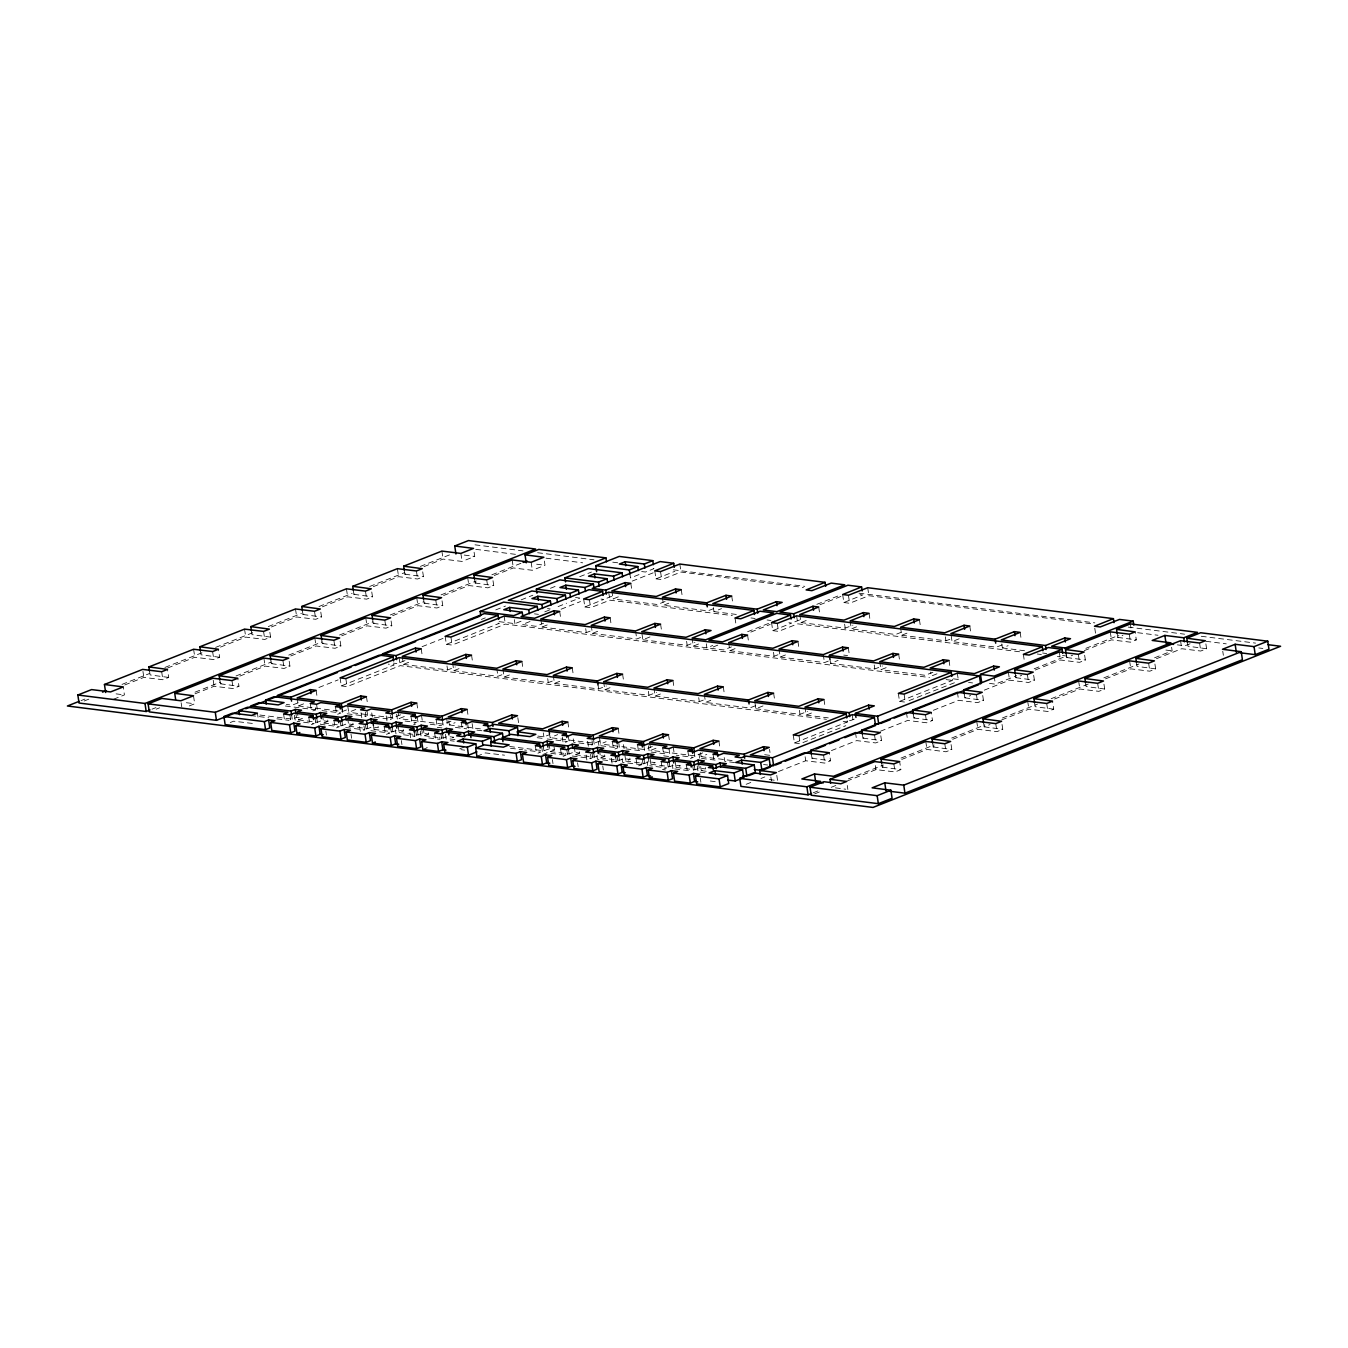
<?xml version="1.0" encoding="UTF-8"?>
<svg xmlns="http://www.w3.org/2000/svg" width="1348" height="1348" viewBox="0 0 1348 1348"><rect width="100%" height="100%" fill="white"/><g stroke="black" fill="none" stroke-linecap="round" stroke-linejoin="round"><path stroke-width="0.75" stroke-dasharray="5 3.75" d="M297.167 697.927L298.346 705.948L305.929 702.915M402.243 656.375L403.44 664.396L409.118 662.121M583.667 598.984L584.847 606.988L603.769 599.422L597.956 598.681M654.791 570.861L655.971 578.865L674.893 571.299M540.784 619.035L541.963 627.056L549.529 624.023M611.891 590.913L613.07 598.933L618.749 596.659M347.801 706.268L348.694 712.283L356.276 709.25M452.591 662.711L453.787 670.731L459.466 668.456M591.233 625.388L592.412 633.408L599.978 630.375M662.34 597.265L663.536 605.286L669.215 603.011M397.862 710.598L399.042 718.619L404.737 716.344M502.939 669.046L504.135 677.067L511.718 674.034M641.968 633.745L642.861 639.761L650.427 636.728M713.395 607.628L713.985 611.638L721.551 608.605M448.8 720.944L449.389 724.954L455.085 722.68M553.287 675.399L554.483 683.402L562.065 680.386M692.131 638.093L693.31 646.113L698.989 643.839M603.634 681.734L604.814 689.755L610.509 687.48M771.545 622.641L772.741 630.645L791.664 623.079L787.754 622.574M842.669 594.519L843.848 602.539L862.771 594.957L858.861 594.468M728.661 642.693L729.841 650.713L735.519 648.439M799.785 614.57L800.965 622.591L806.643 620.316M549.495 733.632L550.085 737.642L557.668 734.609M653.982 688.07L655.162 696.09L660.857 693.816M779.026 649.028L780.206 657.049L787.771 654.016M850.133 620.906L851.329 628.926L857.008 626.651M599.54 737.963L600.433 743.978L606.111 741.703M704.33 694.405L705.51 702.426L713.092 699.393M829.98 659.374L830.57 663.385L838.136 660.351M900.498 627.258L901.694 635.262L909.26 632.246M649.584 742.293L650.781 750.314L656.459 748.039M754.981 702.746L755.857 708.762L763.44 705.745M879.755 661.716L880.935 669.737L886.613 667.462M951.166 635.599L952.059 641.614L959.624 638.581M700.539 752.656L701.129 756.649L706.807 754.391M805.026 707.093L806.205 715.114L811.9 712.839M936.978 673.798L931.3 676.073L930.71 672.062M1001.817 643.94L1002.406 647.95L1008.085 645.675M340.084 677.875L341.263 685.896L394.206 664.884L388.291 664.143M445.16 636.323L446.356 644.344L499.282 623.332L495.356 622.843M793.247 734.93L794.427 742.95L847.37 721.955L846.78 717.945M898.341 693.378L899.52 701.398L952.446 680.403L951.856 676.393M81.049 700.606L84.958 699.056M122.011 684.396L149.308 673.612M164.911 667.445L201.964 652.786M215.613 647.394L252.683 632.734M268.269 626.567L301.43 613.458M318.987 606.516L352.131 593.406M369.689 586.464L404.788 572.58M420.391 566.413L451.597 554.079M84.183 700.994L89.339 698.955M124.741 684.969L143.832 677.421L162.855 679.729L168.685 677.437L167.506 669.417M167.59 668.018L194.786 657.268L213.81 659.593L219.64 657.285L218.46 649.264M220.482 647.107L245.74 637.115L264.764 639.441L270.594 637.132L269.398 629.128M271.437 626.955L296.695 616.98L315.718 619.288L321.532 616.996L320.352 608.976M302.373 610.492L302.963 614.486L306.839 612.952M322.391 606.819L347.632 596.827L366.656 599.152L372.486 596.844L371.307 588.823M353.328 590.34L353.917 594.35L357.793 592.817M373.329 586.666L398.587 576.674L417.61 579L423.441 576.691L422.261 568.688M404.265 570.187L404.855 574.197L408.68 572.698M423.963 566.649L443.071 559.1L462.061 561.425L474.715 556.421L473.536 548.4M113.569 699.224L124.42 694.928L123.241 686.924M152.038 709.166L155.93 707.633M195.005 692.181L220.381 682.139M236.018 675.971L271.167 662.07M288.742 655.111L321.953 641.985M339.528 635.026L372.739 621.9M390.313 614.958L423.508 601.831M441.082 594.872L476.248 580.971M491.868 574.804L521.171 563.211M156.183 709.166L159.62 707.818M195.022 693.816L214.113 686.267L233.137 688.575L238.967 686.284L237.787 678.263M219.791 679.78L220.381 683.79L224.273 682.24M239.809 676.106L265.067 666.114L284.091 668.439L289.921 666.131L288.725 658.11M270.746 659.627L271.336 663.637L275.228 662.104M290.764 655.954L316.022 645.978L335.045 648.287L340.876 645.995L339.679 637.975M321.7 639.474L322.29 643.485L326.182 641.951M341.718 635.801L366.959 625.826L386 628.151L391.813 625.843L390.634 617.822M372.655 619.339L373.244 623.349L377.12 621.816M392.672 615.665L417.914 605.673L436.937 607.999L442.767 605.69L441.588 597.686M423.592 599.186L424.199 603.196L428.074 601.663M443.61 595.513L468.868 585.538L487.892 587.846L493.722 585.554L492.542 577.534M474.547 579.05L475.136 583.044L478.961 581.544M494.244 575.495L513.352 567.946L532.342 570.271L544.996 565.267L543.817 557.263M189.276 705.931L194.702 703.791L193.505 695.77M495.744 609.903L505.517 606.044M521.137 599.86L532.848 595.226M550.439 588.284L558.24 585.184M579.724 576.691L591.452 572.058M481.371 619.423L485.28 617.873M230.238 722.545L233.625 721.197L252.767 723.472M318.903 687.48L338.129 679.881M422.076 646.686L443.222 638.329M499.131 621.647L514.936 623.652L523.428 620.282M544.794 611.84L551.602 609.144L547.49 608.588M558.089 606.583L566.581 603.213M638.986 574.585L630.493 577.955L629.904 573.945M530.034 621.495L522.266 624.562L535.847 626.281L543.564 623.265M561.088 609.212L580.499 601.545M632.212 581.106L653.561 572.664M259.894 715.03L292.213 719.107L296.459 717.422L302.744 718.214L298.498 719.899L297.318 711.879M312.871 710.935L315.702 709.823L315.095 705.813M311.371 724.651L314.202 723.539L297.2 721.399M298.498 719.899L317.387 722.275L321.633 720.59L327.918 721.382L327.042 715.367M322.492 715.047L323.672 723.067L327.918 721.382M336.545 727.819L339.376 726.707L320.487 724.331L319.897 720.321M323.672 723.067L342.561 725.443L346.807 723.758L353.092 724.55L352.216 718.535M365.46 712.148L366.049 716.159L361.803 717.827L360.607 709.823M347.666 718.214L348.846 726.235L353.092 724.55M363.96 725.864L364.55 729.875L360.304 731.543L359.124 723.539M348.846 726.235L367.734 728.611L371.981 726.926L378.283 727.718L377.389 721.719M390.634 715.316L391.223 719.327L386.977 721.011L385.798 712.991M373.43 725.393L374.036 729.403L378.283 727.718M374.036 729.403L392.891 731.779L397.138 730.094L403.423 730.886L402.547 724.887M398.3 726.555L399.177 732.571L403.423 730.886M414.291 732.2L414.881 736.21L410.635 737.895L409.455 729.875M399.177 732.571L418.065 734.946L422.312 733.278L428.597 734.07L427.72 728.055M423.171 727.718L424.35 735.738L428.597 734.07M424.35 735.738L443.239 738.114L447.485 736.446L453.787 737.238L449.541 738.906L455.439 739.648M422.868 749.454L427.114 747.786L426.524 743.776M693.31 646.113L706.891 647.815L712.704 645.507M747.651 631.707L774.814 620.956M816.821 604.342L840.124 595.142M717.793 645.136L710.042 648.22L723.724 649.938L731.442 646.922M750.802 632.094L770.197 624.427M819.972 604.746L841.321 596.305M464.352 746.994L458.522 749.303L464.672 750.145M476.889 756.262L485.381 752.909L504.523 755.183M537.936 753.178L540.767 752.066L524.608 750.027M509.611 746.472L543.952 750.802L548.198 749.117L554.5 749.909L553.607 743.911M542.823 754.526L547.069 752.858L546.479 748.848M549.074 743.574L550.254 751.594L554.5 749.909M563.127 756.346L565.941 755.234L564.761 747.213M550.254 751.594L569.126 753.97L573.372 752.285L579.674 753.077L578.781 747.078M592.025 740.675L592.615 744.686L588.368 746.371L587.189 738.35M574.248 746.741L575.428 754.762L579.674 753.077M590.525 754.391L591.132 758.402L586.886 760.087L585.689 752.066M575.428 754.762L594.316 757.138L598.563 755.47L604.848 756.262L603.955 750.246M614.958 748.983L617.788 747.854L617.199 743.843M599.422 749.926L600.601 757.93L604.848 756.262M615.699 757.559L616.306 761.569L612.059 763.254L610.863 755.234M600.601 757.93L619.49 760.306L623.736 758.638L630.021 759.429L629.128 753.414M624.882 755.099L625.775 761.098L630.021 759.429M638.632 765.849L641.463 764.737L640.856 760.727M625.775 761.098L644.647 763.474L648.877 761.805L655.179 762.597L650.932 764.265L650.039 758.267M663.806 769.034L666.637 767.905L649.635 765.765M650.932 764.265L669.821 766.641L674.067 764.973L680.352 765.765L676.106 767.433L675.213 761.435M690.462 758.486L693.293 757.357L676.308 755.217M676.106 767.433L694.995 769.826L699.241 768.141L705.526 768.933L704.633 762.917M700.69 766.608L701.28 770.618L705.526 768.933M989.483 683.402L995.346 684.144L1016.695 675.702M1034.169 668.793L1063.286 657.285L1057.422 656.543M1085.881 648.337L1118.874 635.296M746.135 784.317L753.077 781.57M760.929 778.47L764.838 776.92M778.47 771.545L805.733 760.761L824.757 763.086L830.57 760.778L829.391 752.757M811.412 754.273L812.001 758.284L815.877 756.734M831.43 750.6L856.688 740.608L875.711 742.933L881.525 740.625L880.345 732.604M862.366 734.121L862.956 738.131L866.848 736.598M880.446 731.223L907.642 720.455L926.666 722.781L932.496 720.472L931.3 712.469M913.321 713.968L913.91 717.979L917.803 716.445M933.338 710.295L958.596 700.32L977.62 702.628L983.45 700.337L982.254 692.316M964.275 693.816L964.865 697.826L970.695 695.534M984.293 690.142L1009.551 680.167L1028.575 682.492L1034.405 680.184L1033.208 672.163M1015.229 673.68L1015.819 677.69L1021.649 675.382M1035.247 670.007L1060.505 660.014L1079.529 662.34L1085.359 660.031L1084.18 652.011M1066.184 653.527L1066.774 657.538L1072.604 655.229M1084.264 650.629L1111.46 639.862L1130.483 642.187L1136.313 639.879L1135.134 631.875M1117.138 633.375L1117.728 637.385L1122.918 635.346M813.215 792.793L818.354 790.754M848.313 778.908L883.429 765.024M900.986 758.082L934.147 744.972M951.705 738.03L984.866 724.921M1002.423 717.979L1037.539 704.094M1051.204 698.702L1088.257 684.043M1103.86 677.875L1138.976 663.991M1154.596 657.807L1172.137 650.865L1171.547 646.855M1190.099 643.771L1184.943 645.81L1177.377 644.866M814.681 793.854L819.887 791.798M831.211 787.316L837.057 785.008M846.797 781.149L875.998 769.607L895.038 771.932L900.852 769.624L899.672 761.603M881.693 763.12L882.283 767.13L886.158 765.597M901.711 759.446L926.969 749.454L945.993 751.78L951.806 749.471L950.626 741.467M932.648 742.967L933.237 746.977L937.113 745.444M952.665 739.294L977.923 729.319L996.947 731.627L1002.76 729.335L1001.581 721.315M983.602 722.814L984.192 726.825L990.022 724.533M1001.682 719.916L1028.878 709.166L1047.901 711.491L1053.732 709.183L1052.535 701.162M1054.574 699.005L1079.832 689.013L1098.856 691.339L1104.686 689.03L1103.49 681.01M1105.529 678.853L1130.787 668.861L1149.81 671.186L1155.64 668.878L1154.444 660.874M1156.483 658.7L1181.741 648.725L1200.765 651.033L1206.595 648.742L1205.415 640.721M341.263 685.896L347.026 686.621L400.238 665.642L826.476 719.31M446.356 644.344L452.102 645.069L505.332 624.09L929.463 677.505M909.074 700.623L956.591 681.903M794.427 742.95L800.19 743.675L845.803 725.713M606.954 598.158L614.671 595.142M655.971 578.865L661.733 579.589L681.01 572.058L803.425 587.475M584.847 606.988L590.609 607.712L609.886 600.18L732.318 615.598M665.12 601.494L657.42 604.511L613.07 598.933M541.963 627.056L586.296 632.633L592.075 630.375M713.648 608.605L707.869 610.863L663.536 605.286M592.412 633.408L636.745 638.986L642.541 636.728M642.861 639.761L687.194 645.338L694.911 642.322M794.848 621.816L802.566 618.799M843.848 602.539L849.611 603.264L868.904 595.732L1093.767 624.04M772.741 630.645L778.487 631.37L797.78 623.838L1022.66 652.162M800.965 622.591L845.213 628.151L852.93 625.152M729.841 650.713L774.089 656.274L779.869 654.016M901.357 632.246L895.577 634.504L851.329 628.926M780.206 657.049L824.454 662.626L830.233 660.351M901.694 635.262L945.925 640.839L951.722 638.581M830.57 663.385L874.818 668.962L882.536 665.946M1002.086 644.917L996.29 647.175L952.059 641.614M932.9 672.281L925.183 675.297L880.935 669.737M404.99 660.604L397.239 663.604L393.346 663.115M297.975 702.898L292.145 705.156L286.315 704.431M403.44 664.396L447.587 669.956L455.338 666.94M298.346 705.948L342.493 711.491L348.323 709.25M453.787 670.731L497.934 676.292L503.748 674.034M400.609 714.828L392.841 717.844L348.694 712.283M504.135 677.067L548.282 682.627L554.095 680.369M450.957 721.18L443.189 724.179L399.042 718.619M554.483 683.402L598.613 688.963L606.381 685.964M604.814 689.755L648.961 695.298L656.729 692.299M537.869 736.092L543.884 736.851L549.698 734.609M655.162 696.09L699.309 701.651L705.139 699.393M600.045 740.945L594.232 743.203L550.085 737.642M755.487 705.729L749.656 707.986L705.51 702.426M652.331 746.522L644.58 749.539L600.433 743.978M755.857 708.762L800.004 714.322L807.772 711.323M702.679 752.875L694.928 755.874L650.781 750.314M854.244 719.158L850.352 720.658L846.342 720.152M641.665 571.569L645.49 572.024L653.982 568.654L650.039 568.165M475.001 544.828L523.007 550.877M537.616 552.714L593.962 559.808M612.75 562.167L619.002 562.959M673.275 569.8L804.756 586.346M859.013 593.187L1094.846 622.877M1128.242 627.09L1184.589 634.183M1201.287 636.273L1255.561 643.114M475.76 549.344L516.452 554.466M546.041 558.19L582.656 562.807M1137.645 632.701L1157.999 635.262M1205.904 641.294L1226.242 643.855M1258.796 647.95L1262.857 648.455M713.985 611.638L738.165 614.671M1002.406 647.95L1024.531 650.73M1042.644 653.022L1046.655 653.527M1062.561 655.532L1066.47 656.021M750.988 617.957L755.133 618.479M767.063 619.979L770.938 620.468M1037.235 653.999L1041.397 654.521M534.465 613.862L538.408 614.351M843.747 655.094L847.572 655.566M953.424 678.853L959.456 679.611M946.178 679.611L952.446 680.403M968.555 682.425L972.582 682.931M899.52 701.398L905.283 702.123L904.087 694.102M806.205 715.114L828.279 717.877M843.191 721.416L847.37 721.955M764.67 754.695L770.433 755.419L769.539 749.404M449.389 724.954L481.489 728.998M701.129 756.649L735.233 760.946M763.558 764.518L767.602 765.024M285.388 705.998L315.702 709.823M321.987 710.615L340.876 712.991L336.629 714.659L335.433 706.655M347.161 713.783L366.049 716.159M374.222 717.187L391.223 719.327M405.057 721.062L416.38 722.494L412.134 724.179L415.268 724.567M430.214 724.23L441.554 725.662M455.388 727.414L466.728 728.83M476.956 730.127L482.854 730.869M537.144 737.693L545.215 738.721M547.237 738.974L567.441 741.518L563.194 743.186L562.015 735.182M592.615 744.686L573.743 742.31L572.849 736.294M600.804 745.714L617.788 747.854M625.977 748.881L642.962 751.021M651.151 752.049L668.119 754.189M701.482 758.402L716.58 760.289M734.609 762.564L724.769 761.334L724.179 757.323M437.308 727.347L442.026 727.937M668.591 756.464L663.873 755.874L662.694 747.854M701.28 770.618L707.178 771.359M250.644 715.535L268.825 717.81M276.896 718.838L289.028 720.354M345.661 727.499L364.55 729.875M370.852 730.667L389.707 733.042L385.461 734.711L384.281 726.707M403.558 734.778L414.881 736.21M428.731 737.946L440.055 739.378L439.465 735.368M450.283 740.659L454.209 741.164M510.471 748.241L522.586 749.774M550.843 753.33L565.941 755.234M572.243 756.026L591.132 758.402M616.306 761.569L597.417 759.194L596.827 755.183M641.463 764.737L622.591 762.361L621.698 756.346M674.809 768.933L691.81 771.073M700.067 772.118L707.936 773.112M662.39 769.59L665.524 769.978M536.656 564.205L544.996 565.267M464.285 555.073L474.715 556.421M1165.885 650.056L1172.137 650.865M186.344 702.712L194.702 703.791M116.08 693.866L124.42 694.928M835.372 787.855L845.769 789.22M769.253 779.548L777.577 780.644L776.397 772.623M1206.595 648.742L1188.009 646.231L1187.42 642.221M1117.728 637.385L1136.313 639.879M1155.64 668.878L1137.055 666.384L1136.465 662.374M1066.774 657.538L1085.359 660.031M475.136 583.044L493.722 585.554M404.855 574.197L423.441 576.691M1104.686 689.03L1086.1 686.536L1085.511 682.526M1015.819 677.69L1034.405 680.184M424.199 603.196L442.767 605.69M353.917 594.35L372.486 596.844M1053.732 709.183L1035.146 706.689L1034.556 702.679M964.865 697.826L983.45 700.337M373.244 623.349L391.813 625.843M302.963 614.486L321.532 616.996M984.192 726.825L1002.76 729.335M913.91 717.979L932.496 720.472M322.29 643.485L340.876 645.995M270.594 637.132L252.009 634.638L251.419 630.628M933.237 746.977L951.806 749.471M862.956 738.131L881.525 740.625M271.336 663.637L289.921 666.131M219.64 657.285L201.054 654.791L200.464 650.781M882.283 767.13L900.852 769.624M812.001 758.284L830.57 760.778M220.381 683.79L238.967 686.284M168.685 677.437L150.117 674.927L149.51 670.916M575.512 597.501L579.606 598.074L571.114 601.427L570.524 597.417M710.278 780.998L718.484 782.126M1222.771 651.286L1223.361 655.297M1199.585 643.03L1200.765 651.033M1180.562 640.704L1181.741 648.725M1148.631 663.165L1149.81 671.186M1130.365 623.905L1130.955 627.915M1129.304 634.167L1130.483 642.187M1129.607 660.857L1130.787 668.861M1110.28 631.858L1111.46 639.862M1094.778 628.235L1095.671 634.234M1097.676 683.318L1098.856 691.339M1078.349 654.319L1079.529 662.34M1078.653 680.993L1079.832 689.013M1059.326 651.994L1060.505 660.014M1046.722 703.471L1047.901 711.491M1027.395 674.472L1028.575 682.492M1020.15 632.364L1021.346 640.367M1023.368 654.336L1024.547 662.357M1027.681 701.145L1028.878 709.166M1008.371 672.146L1009.551 680.167M994.167 676.123L995.346 684.144M995.751 723.623L996.947 731.627M969.785 626.011L970.981 634.032M976.441 694.624L977.62 702.628M976.727 721.298L977.923 729.319M957.316 673.141L958.495 681.161M957.417 692.299L958.596 700.32M949.043 660.486L949.919 666.485M945.336 636.829L945.925 640.839M944.796 743.759L945.993 751.78M919.437 619.676L920.617 627.696M925.486 714.76L926.666 722.781M925.773 741.451L926.969 749.454M898.678 654.134L899.554 660.149M906.446 712.452L907.642 720.455M893.842 763.912L895.038 771.932M867.708 587.711L868.904 595.732M869.072 613.34L869.949 619.339M874.229 664.952L874.818 668.962M874.515 734.913L875.711 742.933M875.408 765.597L875.998 769.607M848.431 595.243L849.611 603.264M848.313 647.798L849.493 655.819M844.623 624.141L845.213 628.151M855.491 732.587L856.688 740.608M852.222 714.693L853.402 722.713M847.269 785.48L847.858 789.49M818.708 606.988L819.887 615.008M823.274 654.606L824.454 662.626M823.982 699.511L825.178 707.531M823.561 755.065L824.757 763.086M796.601 615.834L797.78 623.838M797.949 641.446L799.128 649.466M799.415 710.312L800.004 714.322M805.127 756.75L805.733 760.761M799.01 735.654L800.19 743.675M777.307 623.366L778.487 631.37M773.499 652.264L774.089 656.274M773.634 693.175L774.83 701.196M770.854 776.937L771.46 780.93M747.584 635.11L748.477 641.126M731.728 596.035L732.908 604.056M735.031 618.041L736.21 626.045M723.303 686.84L724.483 694.86M706.301 643.805L706.891 647.815M718.905 741.063L720.085 749.084M713.041 754.189L714.221 762.21M679.83 564.054L681.01 572.058M698.719 697.641L699.309 701.651M681.279 589.683L682.155 595.698M686.604 641.328L687.194 645.338M699.005 754.155L699.595 758.149M698.635 764.131L699.241 768.141M700.303 778.251L700.893 782.244M697.202 765.866L698.096 771.865M694.169 751.813L695.046 757.829M694.389 765.816L694.995 769.826M692.67 765.529L693.563 771.545M687.868 751.021L689.047 759.042M660.537 571.586L661.733 579.589M686.368 764.737L687.261 770.753M672.955 680.504L673.832 686.503M660.604 624.158L661.784 632.178M673.242 746.977L674.421 754.981M668.557 734.727L669.451 740.743M672.332 764.687L672.922 768.697M668.996 748.646L669.872 754.661M669.215 762.648L669.821 766.641M667.496 762.361L668.389 768.377M661.194 761.569L662.087 767.585M648.371 691.305L648.961 695.298M630.813 583.33L631.707 589.346M635.565 630.965L636.745 638.986M648.371 745.798L649.264 751.813M648.287 757.795L648.877 761.805M647.158 761.519L647.748 765.529M643.839 745.478L644.715 751.493M644.041 759.463L644.647 763.474M642.322 759.194L643.198 765.209M637.537 744.686L638.43 750.701M636.02 758.402L636.913 764.417M622.608 674.152L623.787 682.172M608.706 592.176L609.886 600.18M610.155 617.805L611.335 625.826M623.501 744.635L624.09 748.646M618.21 728.392L619.389 736.412M618.665 742.31L619.541 748.325M618.884 756.295L619.49 760.306M617.165 756.026L618.344 764.046M612.363 741.518L613.256 747.533M589.43 599.708L590.609 607.712M598.023 684.952L598.613 688.963M585.706 628.623L586.296 632.633M602.758 765.967L603.348 769.978M598.327 741.467L598.916 745.478M593.491 739.142L594.67 747.163M593.71 753.128L594.316 757.138M591.991 752.858L593.171 760.879M572.26 667.816L573.439 675.837M559.706 611.453L560.583 617.468M577.584 762.799L578.174 766.793M567.862 722.056L569.041 730.06M568.3 735.974L569.496 743.995M568.536 749.96L569.126 753.97M566.817 749.69L567.693 755.706M560.515 748.898L561.712 756.902M531.146 562.268L532.342 570.271M547.676 678.617L548.282 682.627M552.41 759.615L553 763.625M543.295 732.857L543.884 736.851M543.362 746.792L543.952 750.802M541.643 746.522L542.519 752.521M512.173 559.926L513.352 567.946M535.341 745.73L536.521 753.734M521.912 661.48L523.091 669.501M514.329 619.642L514.936 623.652M504.135 616.087L505.332 624.09M517.817 717.709L518.694 723.724M486.712 579.842L487.892 587.846M496.738 668.271L497.934 676.292M467.689 577.517L468.868 585.538M460.881 553.421L462.061 561.425M471.564 655.145L472.744 663.149M472.137 723.606L473.013 729.622M467.166 709.368L468.059 715.384M467.588 723.286L468.481 729.302M441.891 551.079L443.071 559.1M450.923 637.048L452.102 645.069M461.302 722.494L462.482 730.515M446.997 665.946L447.587 669.956M435.758 599.978L436.937 607.999M446.66 718.433L447.839 726.454M445.463 734.154L446.356 740.17M442.414 720.118L443.307 726.134M442.649 734.104L443.239 738.114M440.914 733.834L441.807 739.85M416.431 570.979L417.61 579M436.129 719.327L437.005 725.342M416.734 597.669L417.914 605.673M434.629 733.042L435.522 739.058M421.216 648.792L422.109 654.808M421.486 715.266L422.665 723.286M421.722 729.268L422.312 733.278M397.407 568.671L398.587 576.674M416.818 703.033L417.712 709.048M420.29 730.987L421.183 737.002M417.24 716.951L418.133 722.966M417.476 730.936L418.065 734.946M415.74 730.667L416.633 736.682M410.938 716.159L411.831 722.174M399.059 657.639L400.238 665.642M384.803 620.131L386 628.151M401.35 740.608L401.94 744.601M396.632 714.103L397.508 720.118M395.402 729.824L395.992 733.834M392.083 713.783L392.976 719.798M392.302 727.768L392.891 731.779M390.566 727.499L391.459 733.497M365.477 591.132L366.656 599.152M365.78 617.805L366.959 625.826M371.745 712.94L372.334 716.951M366.471 696.697L367.667 704.701M366.909 710.615L367.802 716.631M367.145 724.601L367.734 728.611M346.453 588.806L347.632 596.827M365.409 724.331L366.302 730.33M345.846 678.6L347.026 686.621M351.019 734.256L351.609 738.266M333.866 640.266L335.045 648.287M341.903 707.498L342.493 711.491M341.735 707.447L342.628 713.446M341.971 721.433L342.561 725.443M340.235 721.163L341.128 727.162M333.95 720.371L335.13 728.375M314.522 611.284L315.718 619.288M314.825 637.958L316.022 645.978M325.845 731.088L326.435 735.098M316.123 690.345L317.319 698.365M316.561 704.263L317.454 710.278M316.797 718.265L317.387 722.275M315.061 717.979L315.954 723.994M310.259 703.471L311.455 711.491M295.498 608.959L296.695 616.98M308.776 717.187L309.956 725.207M295.869 713.412L296.459 717.422M294.437 715.148L295.313 721.146M291.623 715.097L292.213 719.107M282.912 660.419L284.091 668.439M289.887 714.811L290.78 720.826M283.602 714.019L284.782 722.039M263.585 631.42L264.764 639.441M263.888 658.094L265.067 666.114M257.417 713.159L258.007 717.17M244.561 629.112L245.74 637.115M231.957 680.572L233.137 688.575M212.63 651.573L213.81 659.593M213.22 680.251L214.113 686.267M193.607 649.247L194.786 657.268M181.154 702.78L181.744 706.79M161.676 671.725L162.855 679.729M142.955 671.405L143.832 677.421"/><path stroke-width="1.5" d="M603.179 595.412L602.59 591.401L583.667 598.984L589.43 599.708L608.706 592.176L753.953 610.459L754.543 614.469M674.303 567.289L673.714 563.279L654.791 570.861L660.537 571.586L679.83 564.054L825.06 582.336L825.667 586.346M753.953 610.459L735.031 618.041L740.777 618.766L760.07 611.234L773.634 612.936L705.712 639.794L692.131 638.093L711.053 630.51L705.307 629.786L686.014 637.318L641.682 631.74L660.604 624.158L654.842 623.433L635.565 630.965L591.233 625.388L610.155 617.805L604.393 617.081L585.116 624.613L540.784 619.035L559.706 611.453L553.944 610.728L534.651 618.26L521.086 616.558L589.025 589.683L602.59 591.401M825.06 582.336L806.138 589.919L811.9 590.643L831.177 583.111L844.758 584.813L776.819 611.672L763.254 609.97L782.177 602.388L776.414 601.663L757.138 609.195L712.806 603.618L731.728 596.035L725.965 595.311L706.689 602.842L662.34 597.265L681.279 589.683L675.516 588.958L656.223 596.49L611.891 590.913L630.813 583.33L625.068 582.606L605.774 590.138L592.21 588.436L660.132 561.577L673.714 563.279M791.074 619.069L790.484 615.059L771.545 622.641L777.307 623.366L796.601 615.834L1042.29 646.77L1042.88 650.781M862.181 590.946L861.591 586.936L842.669 594.519L848.431 595.243L867.708 587.711L1113.414 618.648L1114.004 622.658M549.495 733.632L548.906 729.622L567.862 722.056L562.099 721.332L542.705 728.847L498.558 723.286L517.514 715.704L511.751 714.979L492.357 722.494L448.21 716.951L467.166 709.368L461.42 708.644L442.009 716.159L397.862 710.598L416.818 703.033L411.073 702.308L391.661 709.823L347.514 704.263L366.471 696.697L360.725 695.972L341.314 703.488L297.167 697.927L316.123 690.345L310.377 689.62L290.966 697.135L277.351 695.433L379.26 655.145L393.009 656.864L393.599 660.874M829.98 659.374L829.391 655.381L848.313 647.798L842.551 647.074L823.274 654.606L779.026 649.028L797.949 641.446L792.186 640.721L772.909 648.253L728.661 642.693L747.584 635.11L741.821 634.386L722.545 641.918L708.846 640.199L776.785 613.34L790.484 615.059M855.963 717.439L855.373 713.429L874.33 705.863L868.584 705.139L849.173 712.654L805.026 707.093L823.982 699.511L818.236 698.786L798.825 706.301L754.678 700.758L773.634 693.175L767.888 692.451L748.477 699.966L704.33 694.405L723.303 686.84L717.54 686.115L698.129 693.63L653.982 688.07L672.955 680.504L667.193 679.78L647.781 687.295L603.634 681.734L622.608 674.152L616.845 673.427L597.434 680.942L553.287 675.399L572.26 667.816L566.497 667.091L547.086 674.607L502.939 669.046L521.912 661.48L516.149 660.756L496.738 668.271L452.591 662.711L471.564 655.145L465.801 654.42L446.39 661.935L402.243 656.375L421.216 648.792L415.454 648.068L396.059 655.6L382.428 653.881L484.336 613.593L498.103 615.311L498.693 619.322M1042.29 646.77L1023.368 654.336L1029.114 655.061L1048.407 647.529L1062.106 649.264L1062.696 653.274M1113.414 618.648L1094.475 626.23L1100.238 626.955L1119.531 619.423L1133.213 621.142L1133.803 625.152M981.664 682.408L980.468 674.404L999.407 666.822L993.645 666.097L974.351 673.629L930.103 668.052L949.043 660.486L943.28 659.762L923.987 667.294L879.755 661.716L898.678 654.134L892.915 653.409L873.639 660.941L829.391 655.381M393.009 656.864L340.084 677.875L345.846 678.6L399.059 657.639L846.19 713.934L846.78 717.945M498.103 615.311L445.16 636.323L450.923 637.048L504.135 616.087L951.267 672.382L951.856 676.393M846.19 713.934L793.247 734.93L799.01 735.654L852.222 714.693L874.363 717.473L875.543 725.494L844.775 737.659M951.267 672.382L898.341 693.378L904.087 694.102L957.316 673.141L979.44 675.921L980.619 683.942M150.083 709.941L146.174 711.491L79.043 703.033L77.847 695.012L91.58 689.586L110.57 691.928L123.241 686.924L104.453 684.498L105.65 692.518M104.453 684.498L142.652 669.4L161.676 671.725L167.506 669.417L148.92 666.923L149.51 670.916M148.92 666.923L193.607 649.247L212.63 651.573L218.46 649.264L199.875 646.77L200.464 650.781M199.875 646.77L244.561 629.112L263.585 631.42L269.398 629.128L250.829 626.618L251.419 630.628M250.829 626.618L295.498 608.959L314.522 611.284L320.352 608.976L301.784 606.482L302.373 610.492M301.784 606.482L346.453 588.806L365.477 591.132L371.307 588.823L352.721 586.329L353.328 590.34M352.721 586.329L397.407 568.671L416.431 570.979L422.261 568.688L403.675 566.177L404.265 570.187M403.675 566.177L441.891 551.079L460.881 553.421L473.536 548.4L454.748 545.991L455.944 554.011M454.748 545.991L468.481 540.565L535.611 549.024L144.994 703.471L77.847 695.012M79.094 701.364L67.4 705.998L872.999 807.435L1280.6 646.265L1268.08 644.698M102.499 692.114L106.408 690.58M241.848 710.295L216.455 720.337L149.325 711.879L148.128 703.875L161.861 698.433L180.851 700.775L193.505 695.77L174.734 693.344L175.628 699.359M174.734 693.344L212.933 678.246L231.957 680.572L237.787 678.263L219.202 675.769L219.791 679.78M219.202 675.769L263.888 658.094L282.912 660.419L288.725 658.11L270.156 655.617L270.746 659.627M270.156 655.617L314.825 637.958L333.866 640.266L339.679 637.975L321.11 635.481L321.7 639.474M321.11 635.481L365.78 617.805L384.803 620.131L390.634 617.822L372.065 615.328L372.655 619.339M372.065 615.328L416.734 597.669L435.758 599.978L441.588 597.686L423.002 595.176L423.592 599.186M423.002 595.176L467.689 577.517L486.712 579.842L492.542 577.534L473.957 575.04L474.547 579.05M473.957 575.04L512.173 559.926L531.146 562.268L543.817 557.263L525.029 554.837L526.226 562.857M525.029 554.837L538.762 549.411L605.892 557.87L606.482 561.88M523.125 562.436L527.034 560.903M148.128 703.875L215.276 712.317L605.892 557.87M480.764 615.413L480.174 611.402L503.663 602.118L537.229 606.347L537.818 610.358M536.959 593.187L536.369 589.177L559.858 579.893L593.423 584.122L594.013 588.132M565.553 581.881L564.964 577.871L588.453 568.586L622.018 572.816L622.608 576.826M596.642 571.721L595.749 565.705L619.238 556.421L652.803 560.65L653.392 564.66M223.953 716.546L264.36 721.635L268.606 719.95L269.785 727.971L265.539 729.639L225.133 724.567L223.953 716.546L232.446 713.193L251.587 715.468L257.417 713.159L238.95 710.615L239.54 714.625M238.95 710.615L247.442 707.262L287.849 712.351L283.602 714.019L289.887 714.811L294.134 713.143L313.022 715.518L313.612 719.529M266.213 704.077L265.623 700.067L274.099 696.714L314.505 701.803L310.259 703.471L316.561 704.263L320.807 702.594L339.679 704.97L340.286 708.981M245.74 708.762L337.539 672.45M341.448 670.916L351.221 667.058M355.114 665.508L415.673 641.564M421.52 639.255L480.124 616.087M537.229 606.347L528.736 609.7L509.595 607.426L503.781 609.734L522.232 612.278L522.822 616.272M565.991 599.203L565.402 595.209L556.909 598.563L537.768 596.288L531.955 598.579L550.405 601.124L550.995 605.134M593.423 584.122L584.931 587.475L565.789 585.201L559.959 587.509L578.427 590.053L579.017 594.064M622.018 572.816L613.525 576.169L594.384 573.894L588.554 576.203L607.021 578.747L607.611 582.757M652.803 560.65L644.31 564.003L625.169 561.728L619.339 564.037L637.806 566.581L638.396 570.575M522.232 612.278L513.74 615.632L480.174 611.402M565.402 595.209L531.837 590.98L508.348 600.264L541.913 604.494L550.405 601.124M536.369 589.177L569.934 593.406L578.427 590.053M564.964 577.871L598.529 582.1L607.021 578.747M595.749 565.705L629.314 569.934L637.806 566.581M265.623 700.067L284.074 702.611L278.261 704.92L259.119 702.645L250.627 705.998L291.033 711.087L295.279 709.402L301.564 710.194L297.318 711.879L316.207 714.255L320.453 712.57L326.738 713.362L322.492 715.047L341.381 717.422L345.627 715.754L351.912 716.546L347.666 718.214L366.555 720.59L370.801 718.922L377.086 719.714L372.84 721.382L373.43 725.393M270.645 722.427L289.534 724.803L293.78 723.118L294.959 731.138L290.713 732.823L271.841 730.447L270.645 722.427L274.891 720.742L268.606 719.95M313.022 715.518L308.776 717.187L315.061 717.979L319.308 716.31L338.196 718.686L338.786 722.697M339.679 704.97L335.433 706.655L341.735 707.447L345.981 705.762L364.853 708.138L360.607 709.823L366.909 710.615L371.155 708.93L390.044 711.306L385.798 712.991L392.083 713.783L396.329 712.098L415.184 714.474L415.791 718.484M323.284 734.711L320.133 734.306L315.887 735.991L297.015 733.615L295.819 725.595L300.065 723.91L293.78 723.118M297.015 733.615L299.846 732.486M295.819 725.595L314.707 727.971L318.954 726.286L325.239 727.077L320.993 728.763L322.189 736.783L341.061 739.159L345.307 737.474L344.128 729.453L339.881 731.138L320.993 728.763M338.196 718.686L333.95 720.371L340.235 721.163L344.481 719.478L363.37 721.854L359.124 723.539L365.409 724.331L369.655 722.646L388.527 725.022L389.117 729.032M346.183 731.93L365.038 734.306L369.285 732.621L370.464 740.642L366.218 742.327L347.363 739.951L346.183 731.93L350.429 730.262L344.128 729.453M388.527 725.022L384.281 726.707L390.566 727.499L394.812 725.814L413.701 728.19L414.291 732.2M372.84 721.382L391.712 723.758L395.958 722.09L402.243 722.882L397.997 724.55L416.886 726.926L421.132 725.258L427.417 726.05L423.171 727.718L442.06 730.111L446.306 728.426L452.591 729.217L448.345 730.902L448.935 734.896M415.184 714.474L410.938 716.159L417.24 716.951L421.486 715.266L440.358 717.641L436.129 719.327L442.414 720.118L446.66 718.433L465.549 720.809L466.138 724.82M398.789 744.214L395.638 743.81L391.392 745.495L372.52 743.119L371.323 735.098L375.57 733.43L369.285 732.621M372.52 743.119L375.351 741.99M371.323 735.098L390.212 737.474L394.459 735.806L400.744 736.598L396.497 738.266L397.694 746.286L416.566 748.662L420.812 746.977L419.632 738.974L415.386 740.642L396.497 738.266M413.701 728.19L409.455 729.875L415.74 730.667L419.986 728.982L438.875 731.357L434.629 733.042L440.914 733.834L445.16 732.149L460.898 734.138L456.652 735.823L462.954 736.615L467.2 734.93L490.79 737.895L491.38 741.906M465.549 720.809L461.302 722.494L467.588 723.286L471.834 721.601L487.572 723.59L488.161 727.6M445.986 750.162L442.852 749.758L438.606 751.443L422.868 749.454L421.688 741.434L425.934 739.766L419.632 738.974M421.688 741.434L437.409 743.422L441.655 741.737L447.957 742.529L443.711 744.214L444.891 752.235L468.497 755.2L476.99 751.847M448.345 730.902L464.083 732.874L468.329 731.206L474.631 731.998L470.385 733.666L470.974 737.676M487.572 723.59L483.325 725.275L489.61 726.067L493.857 724.381L517.464 727.347L518.357 733.363M490.79 737.895L482.298 741.265L463.156 738.99L457.343 741.282L475.793 743.826L476.4 747.837M517.464 727.347L508.971 730.717L489.829 728.442L484.016 730.734L502.467 733.278L503.36 739.294M443.711 744.214L467.318 747.18L475.793 743.826M470.385 733.666L493.975 736.648L502.467 733.278M475.709 748.241L516.099 753.33L520.345 751.645L521.541 759.665L517.295 761.35L476.889 756.262L475.709 748.241L484.202 744.888L503.326 747.163L509.156 744.854L490.689 742.31L491.279 746.32M490.689 742.31L499.181 738.957L539.588 744.045L540.177 748.056M502.956 741.703L502.366 737.693L510.858 734.34L530 736.615L535.83 734.306L517.362 731.762L517.952 735.772M517.362 731.762L525.855 728.409L566.261 733.497L566.851 737.508M539.588 744.045L535.341 745.73L541.643 746.522L545.889 744.837L564.761 747.213L560.515 748.898L566.817 749.69L571.063 748.005L589.935 750.381L585.689 752.066L591.991 752.858L596.237 751.173L615.109 753.549L615.699 757.559M502.366 737.693L542.772 742.782L547.018 741.114L553.32 741.906L549.074 743.574L567.946 745.95L572.192 744.281L578.494 745.073L574.248 746.741L593.12 749.117L597.366 747.449L603.668 748.241L599.422 749.926L618.294 752.302L622.54 750.617L628.842 751.409L624.596 753.094L643.451 755.47L647.697 753.785L653.999 754.577L649.753 756.262L668.625 758.638L672.871 756.953L679.173 757.745L674.927 759.429L693.799 761.805L698.045 760.12L704.347 760.912L700.101 762.597L715.839 764.569L720.085 762.901L726.37 763.693L722.124 765.361L745.73 768.343L754.223 764.99L755.402 772.994L748.612 775.69M566.261 733.497L562.015 735.182L568.3 735.974L572.546 734.289L591.435 736.665L587.189 738.35L593.491 739.142L597.737 737.457L616.609 739.833L617.199 743.843M549.849 763.238L546.715 762.833L542.469 764.518L523.58 762.142L522.401 754.122L526.647 752.437L520.345 751.645M522.401 754.122L541.273 756.498L545.519 754.829L551.821 755.621L547.574 757.29L548.754 765.31L567.643 767.686L571.889 766.001L575.04 766.405M547.574 757.29L566.463 759.665L570.71 757.997L576.995 758.789L572.748 760.457L573.928 768.478L592.817 770.854L597.063 769.186L595.883 761.165L591.637 762.833L572.748 760.457M616.609 739.833L612.363 741.518L618.665 742.31L622.911 740.625L641.783 743.001L642.373 747.011M615.109 753.549L610.863 755.234L617.165 756.026L621.411 754.341L640.266 756.717L636.02 758.402L642.322 759.194L646.568 757.509L665.44 759.884L661.194 761.569L667.496 762.361L671.742 760.676L690.614 763.069L691.221 767.063M641.783 743.001L637.537 744.686L643.839 745.478L648.085 743.81L666.94 746.169L662.694 747.854L668.996 748.646L673.242 746.977L692.114 749.353L692.704 753.347M625.354 772.741L622.22 772.353L617.974 774.022L599.102 771.646L597.922 763.625L602.168 761.957L595.883 761.165M597.922 763.625L616.777 766.001L621.024 764.333L627.326 765.125L623.079 766.793L624.259 774.814L643.148 777.189L647.394 775.521L650.545 775.909M623.079 766.793L641.968 769.186L646.214 767.501L652.499 768.293L648.253 769.978L649.433 777.981L668.322 780.357L672.568 778.689L671.388 770.668L667.142 772.353L648.253 769.978M692.114 749.353L687.868 751.021L694.169 751.813L698.416 750.145L717.288 752.521L717.877 756.531M649.433 777.981L652.264 776.869M690.614 763.069L686.368 764.737L692.67 765.529L696.916 763.861L712.654 765.832L713.244 769.843M717.288 752.521L713.041 754.189L719.343 754.981L723.59 753.313L739.311 755.284L735.064 756.969L741.366 757.761L745.613 756.076L769.219 759.059L770.399 767.079L761.906 770.433L754.257 769.523M697.742 781.857L694.591 781.452L690.345 783.137L674.607 781.149L673.427 773.145L677.673 771.46L671.388 770.668M673.427 773.145L689.165 775.117L693.411 773.449L699.696 774.241L695.45 775.909L696.646 783.929L720.236 786.895L728.729 783.542L727.549 775.521L709.082 772.994L714.912 770.685L734.053 772.96L742.546 769.607L743.725 777.611L735.233 780.981L727.583 780.071M712.654 765.832L708.408 767.518L714.693 768.309L718.939 766.624L742.546 769.607M769.219 759.059L760.727 762.412L741.585 760.137L735.755 762.446L754.223 764.99M695.45 775.909L719.057 778.891L727.549 775.521M548.906 729.622L593.053 735.182L612.447 727.667L618.21 728.392L599.253 735.957L643.4 741.518L662.795 734.003L668.557 734.727L649.584 742.293L693.731 747.854L713.143 740.338L718.905 741.063L699.932 748.646L744.079 754.206L763.49 746.691L769.253 747.415L750.28 754.981L772.455 757.778L874.363 717.473M855.373 713.429L877.548 716.226L979.44 675.921M1062.106 649.264L994.167 676.123L980.468 674.404M861.591 586.936L847.909 585.217L779.97 612.076L793.669 613.795L812.945 606.263L818.708 606.988L799.785 614.57L844.016 620.147L863.31 612.615L869.072 613.34L850.133 620.906L894.381 626.483L913.674 618.951L919.437 619.676L900.498 627.258L944.746 632.819L964.039 625.287L969.785 626.011L950.862 633.594L995.11 639.171L1014.404 631.639L1020.15 632.364L1001.227 639.929L1045.475 645.507L1064.768 637.975L1070.514 638.699L1051.592 646.282L1065.291 648L1133.213 621.142M811.496 793.483L808.059 794.831L740.928 786.373L739.749 778.369L753.633 772.876L770.567 774.932L776.397 772.623L759.75 770.449L760.339 774.46M759.75 770.449L804.537 752.74L823.561 755.065L829.391 752.757L810.822 750.263L811.412 754.273M810.822 750.263L855.491 732.587L874.515 734.913L880.345 732.604L861.776 730.111L862.366 734.121M861.776 730.111L906.446 712.452L925.486 714.76L931.3 712.469L912.731 709.958L913.321 713.968M912.731 709.958L957.417 692.299L976.441 694.624L982.254 692.316L963.685 689.822L964.275 693.816M963.685 689.822L1008.371 672.146L1027.395 674.472L1033.208 672.163L1014.64 669.67L1015.229 673.68M1014.64 669.67L1059.326 651.994L1078.349 654.319L1084.18 652.011L1065.594 649.517L1110.28 631.858L1129.304 634.167L1135.134 631.875L1116.548 629.364L1117.138 633.375M1116.548 629.364L1130.365 623.905L1197.496 632.364L1183.763 637.789L1164.857 635.43L1152.203 640.435L1170.957 642.861L833.485 776.296L814.495 773.954L801.841 778.959L820.612 781.385L806.879 786.811L739.749 778.369M775.555 765.024L781.335 762.749M785.176 761.232L812.086 750.583M815.944 749.067L825.549 745.259M829.391 743.742L839.012 739.934M880.648 723.472L890.27 719.68M894.112 718.147L978.699 684.7M889.747 791.293L904.946 793.163L1242.418 659.728L1241.238 651.707L903.767 785.143L884.777 782.817L872.122 787.822L890.893 790.231L892.073 798.252L878.34 803.678L811.21 795.236L810.03 787.215L823.914 781.722L840.849 783.778L846.679 781.469L830.031 779.296L830.621 783.306M830.031 779.296L874.818 761.586L893.842 763.912L899.672 761.603L881.103 759.109L881.693 763.12M881.103 759.109L925.773 741.451L944.796 743.759L950.626 741.467L932.058 738.957L932.648 742.967M932.058 738.957L976.727 721.298L995.751 723.623L1001.581 721.315L983.012 718.821L983.602 722.814M983.012 718.821L1027.681 701.145L1046.722 703.471L1052.535 701.162L1033.967 698.668L1034.556 702.679M1033.967 698.668L1078.653 680.993L1097.676 683.318L1103.49 681.01L1084.921 678.516L1085.511 682.526M1084.921 678.516L1129.607 660.857L1148.631 663.165L1154.444 660.874L1135.875 658.363L1136.465 662.374M1135.875 658.363L1180.562 640.704L1199.585 643.03L1205.415 640.721L1186.83 638.227L1187.42 642.221M1186.83 638.227L1200.647 632.751L1267.777 641.21L1268.957 649.231L1255.224 654.656L1240.109 652.769M1267.777 641.21L1254.044 646.636L1235.139 644.277L1222.484 649.281L1241.238 651.707M810.03 787.215L877.16 795.674L890.893 790.231M817.579 782.211L823.274 782.918M1166.037 643.434L1173.602 644.395M874.7 723.724L878.728 724.23L877.548 716.226M769.607 765.276L773.634 765.782L772.455 757.778M742.984 775.858L746.91 776.364L745.73 768.343M1254.044 646.636L1255.224 654.656M1235.139 644.277L1236.318 652.297M1183.763 637.789L1184.353 641.8M1164.857 635.43L1165.75 641.446M1064.768 637.975L1065.358 641.985M1065.291 648L1066.167 654.016M1045.475 645.507L1046.065 649.517M1014.404 631.639L1014.993 635.649M995.11 639.171L995.7 643.181M993.645 666.097L994.234 670.108M964.039 625.287L964.629 629.297M943.28 659.762L943.87 663.755M913.674 618.951L914.264 622.961M892.915 653.409L893.505 657.42M903.767 785.143L904.946 793.163M863.31 612.615L863.9 616.609M884.777 782.817L885.956 790.821M868.584 705.139L869.174 709.132M877.16 795.674L878.34 803.678M842.551 647.074L843.14 651.084M849.173 712.654L849.762 716.664M812.945 606.263L813.535 610.273M818.236 698.786L818.826 702.797M793.669 613.795L794.258 617.805M814.495 773.954L815.675 781.975M792.186 640.721L792.776 644.732M806.879 786.811L808.059 794.831M776.414 601.663L777.004 605.673M757.138 609.195L757.728 613.205M767.888 692.451L768.478 696.461M763.49 746.691L764.08 750.684M741.821 634.386L742.428 638.396M760.727 762.412L761.906 770.433M748.477 699.966L749.067 703.976M725.965 595.311L726.555 599.321M744.079 754.206L744.686 758.216M741.585 760.137L742.175 764.148M734.053 772.96L735.233 780.981M706.689 602.842L707.279 606.853M717.54 686.115L718.13 690.125M705.307 629.786L705.897 633.796M720.085 762.901L720.674 766.911M719.057 778.891L720.236 786.895M713.143 740.338L713.732 744.349M715.839 764.569L716.428 768.579M714.912 770.685L715.502 774.696M675.516 588.958L676.106 592.968M698.045 760.12L698.635 764.131M693.731 747.854L694.338 751.864M693.799 761.805L694.389 765.816M693.411 773.449L694.591 781.452M689.165 775.117L690.345 783.137M667.193 679.78L667.782 683.773M654.842 623.433L655.448 627.443M672.871 756.953L673.764 762.968M644.31 564.003L644.9 568.014M668.625 758.638L669.215 762.648M662.795 734.003L663.385 738.013M667.142 772.353L668.322 780.357M629.314 569.934L629.904 573.945M625.169 561.728L625.758 565.739M625.068 582.606L625.657 586.616M647.697 753.785L648.287 757.795M643.4 741.518L643.99 745.528M646.214 767.501L647.394 775.521M643.451 755.47L644.041 759.463M613.525 576.169L614.115 580.179M641.968 769.186L643.148 777.189M605.774 590.138L606.364 594.148M616.845 673.427L617.435 677.437M604.393 617.081L604.982 621.091M598.529 582.1L599.119 586.11M622.54 750.617L623.13 754.627M594.384 573.894L594.974 577.904M621.024 764.333L622.22 772.353M618.294 752.302L618.884 756.295M612.447 727.667L613.037 731.678M616.777 766.001L617.974 774.022M584.931 587.475L585.521 591.486M597.434 680.942L598.023 684.952M597.366 747.449L598.259 753.465M593.053 735.182L593.642 739.193M593.12 749.117L593.71 753.128M569.934 593.406L570.524 597.417M565.789 585.201L566.379 589.211M591.637 762.833L592.817 770.854M556.909 598.563L557.499 602.573M566.497 667.091L567.087 671.102M553.944 610.728L554.534 614.739M572.192 744.281L572.782 748.292M570.71 757.997L571.889 766.001M567.946 745.95L568.536 749.96M562.099 721.332L562.706 725.325M566.463 759.665L567.643 767.686M541.913 604.494L542.503 608.504M537.768 596.288L538.358 600.298M528.736 609.7L529.326 613.711M547.018 741.114L547.911 747.112M545.519 754.829L546.715 762.833M542.772 742.782L543.362 746.792M541.273 756.498L542.469 764.518M509.595 607.426L510.184 611.436M516.149 660.756L516.739 664.766M511.751 714.979L512.358 718.99M516.099 753.33L517.295 761.35M508.971 730.717L509.561 734.727M492.357 722.494L492.947 726.505M493.975 736.648L494.868 742.647M489.829 728.442L490.419 732.453M482.298 741.265L482.887 745.259M465.801 654.42L466.391 658.431M468.329 731.206L468.919 735.199M467.318 747.18L468.497 755.2M461.42 708.644L462.01 712.654M464.083 732.874L464.672 736.884M463.156 738.99L463.763 742.984M446.306 728.426L446.896 732.436M442.009 716.159L442.599 720.169M442.06 730.111L442.649 734.104M441.655 741.737L442.852 749.758M437.409 743.422L438.606 751.443M415.454 648.068L416.043 652.078M421.132 725.258L421.722 729.268M416.886 726.926L417.476 730.936M411.073 702.308L411.662 706.318M415.386 740.642L416.566 748.662M396.059 655.6L396.649 659.593M395.958 722.09L396.834 728.089M391.661 709.823L392.251 713.833M394.459 735.806L395.638 743.81M391.712 723.758L392.302 727.768M390.212 737.474L391.392 745.495M370.801 718.922L371.391 722.932M366.555 720.59L367.145 724.601M360.725 695.972L361.315 699.966M365.038 734.306L366.218 742.327M345.627 715.754L346.217 719.748M341.314 703.488L341.903 707.498M341.381 717.422L341.971 721.433M339.881 731.138L341.061 739.159M320.453 712.57L321.329 718.585M318.954 726.286L320.133 734.306M316.207 714.255L316.797 718.265M310.377 689.62L310.967 693.63M314.707 727.971L315.887 735.991M295.279 709.402L295.869 713.412M290.966 697.135L291.556 701.145M291.033 711.087L291.623 715.097M289.534 724.803L290.713 732.823M264.36 721.635L265.539 729.639M215.276 712.317L216.455 720.337M144.994 703.471L146.174 711.491"/></g></svg>
